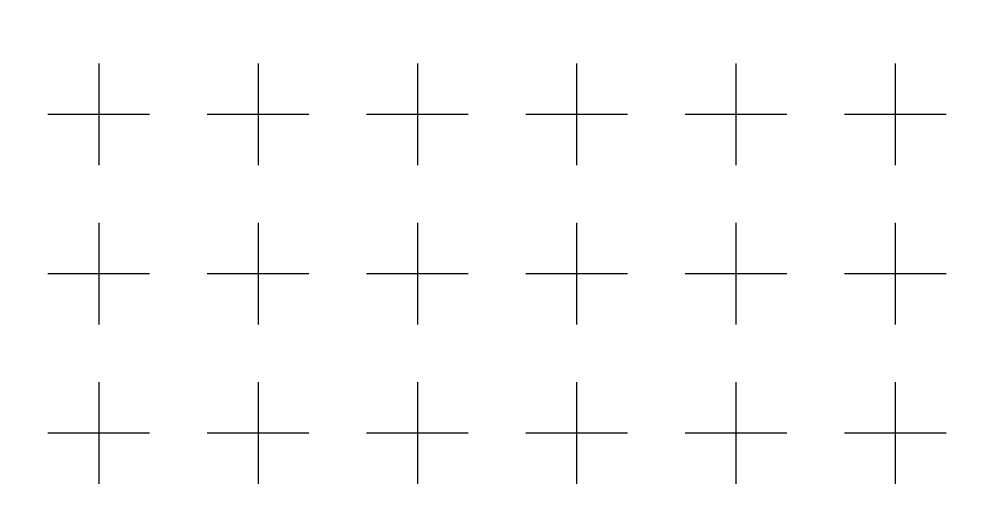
# Model space of a CAD drawing. Extents: x 2505 to 2922, y -308 to -10.
# Drawn here: x 2624.23 to 2656.03, y -107.79 to -91.64 of the extents above; entities that cross this region are included whole.
import ezdxf

# ---------------------------------------------------------------- set-up
doc = ezdxf.new("R2010")
doc.units = 0
doc.header["$LTSCALE"] = 5
doc.header["$MEASUREMENT"] = 0
doc.linetypes.add('CENTER', pattern=[2, 1.25, -0.25, 0.25, -0.25])
doc.layers.add('中心线', color=1, linetype='CENTER')

msp = doc.modelspace()

# ---------------------------------------------------------------- linework, layer by layer
at = {"layer": '中心线', "linetype": 'CENTER', "lineweight": 0}
for p, q in [((2626.879, -93.1087, -0.0325), (2626.879, -96.4902, -0.0325)), ((2632.179, -93.1087, -0.0325), (2632.179, -96.4902, -0.0325)), ((2637.479, -93.1087, -0.0325), (2637.479, -96.4902, -0.0325)), ((2642.779, -93.1087, -0.0325), (2642.779, -96.4902, -0.0325)), ((2648.079, -93.1087, -0.0325), (2648.079, -96.4902, -0.0325)), ((2653.379, -93.1087, -0.0325), (2653.379, -96.4902, -0.0325)), ((2625.1883, -94.7995, -0.0325), (2628.5698, -94.7995, -0.0325)), ((2630.4883, -94.7995, -0.0325), (2633.8698, -94.7995, -0.0325)), ((2635.7883, -94.7995, -0.0325), (2639.1698, -94.7995, -0.0325)), ((2641.0883, -94.7995, -0.0325), (2644.4698, -94.7995, -0.0325)), ((2646.3883, -94.7995, -0.0325), (2649.7698, -94.7995, -0.0325)), ((2651.6883, -94.7995, -0.0325), (2655.0698, -94.7995, -0.0325)), ((2626.879, -98.4087, -0.0325), (2626.879, -101.7902, -0.0325)), ((2632.179, -98.4087, -0.0325), (2632.179, -101.7902, -0.0325)), ((2637.479, -98.4087, -0.0325), (2637.479, -101.7902, -0.0325)), ((2642.779, -98.4087, -0.0325), (2642.779, -101.7902, -0.0325)), ((2648.079, -98.4087, -0.0325), (2648.079, -101.7902, -0.0325)), ((2653.379, -98.4087, -0.0325), (2653.379, -101.7902, -0.0325)), ((2625.1883, -100.0995, -0.0325), (2628.5698, -100.0995, -0.0325)), ((2630.4883, -100.0995, -0.0325), (2633.8698, -100.0995, -0.0325)), ((2635.7883, -100.0995, -0.0325), (2639.1698, -100.0995, -0.0325)), ((2641.0883, -100.0995, -0.0325), (2644.4698, -100.0995, -0.0325)), ((2646.3883, -100.0995, -0.0325), (2649.7698, -100.0995, -0.0325)), ((2651.6883, -100.0995, -0.0325), (2655.0698, -100.0995, -0.0325)), ((2626.879, -103.7087, -0.0325), (2626.879, -107.0902, -0.0325)), ((2632.179, -103.7087, -0.0325), (2632.179, -107.0902, -0.0325)), ((2637.479, -103.7087, -0.0325), (2637.479, -107.0902, -0.0325)), ((2642.779, -103.7087, -0.0325), (2642.779, -107.0902, -0.0325)), ((2648.079, -103.7087, -0.0325), (2648.079, -107.0902, -0.0325)), ((2653.379, -103.7087, -0.0325), (2653.379, -107.0902, -0.0325)), ((2625.1883, -105.3995, -0.0325), (2628.5698, -105.3995, -0.0325)), ((2630.4883, -105.3995, -0.0325), (2633.8698, -105.3995, -0.0325)), ((2635.7883, -105.3995, -0.0325), (2639.1698, -105.3995, -0.0325)), ((2641.0883, -105.3995, -0.0325), (2644.4698, -105.3995, -0.0325)), ((2646.3883, -105.3995, -0.0325), (2649.7698, -105.3995, -0.0325)), ((2651.6883, -105.3995, -0.0325), (2655.0698, -105.3995, -0.0325))]:
    msp.add_line(p, q, dxfattribs=at)

doc.saveas('drawing.dxf')
